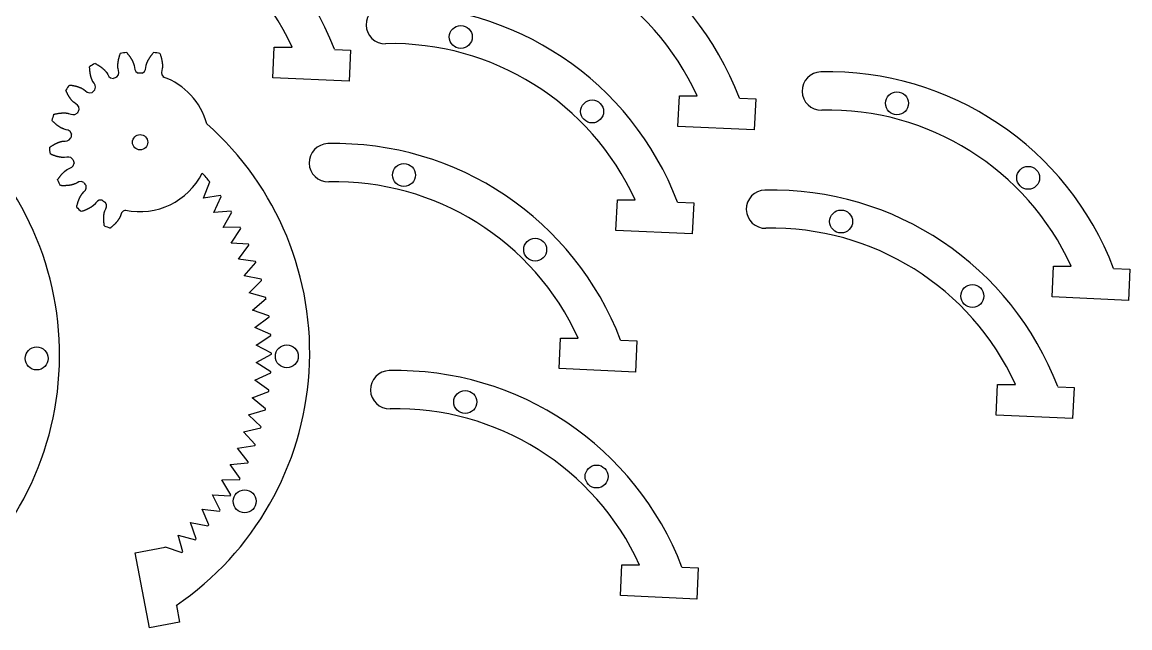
# Model space of a CAD drawing. Header units: millimetres. Extents: x -43 to 200, y -69 to 92.
# Drawn here: x 47.9 to 192.8, y -68.9 to 10.3 of the extents above; entities that cross this region are included whole.
import ezdxf

# ---------------------------------------------------------------- set-up
doc = ezdxf.new("R2010")
doc.units = ezdxf.units.MM

msp = doc.modelspace()

# ---------------------------------------------------------------- linework, layer by layer
at = {"color": 7, "linetype": 'Continuous', "lineweight": 25}
for p, q in [((80.73, 3.05), (80.91, 7.04)), ((80.91, 7.04), (83.25, 7.04)), ((88.78, 6.76), (90.91, 6.67)), ((90.91, 6.67), (90.72, 2.59)), ((90.72, 2.59), (80.73, 3.05)), ((133.72, -3.32), (133.91, 0.68)), ((133.91, 0.68), (136.24, 0.68)), ((141.78, 0.4), (143.9, 0.3)), ((143.9, 0.3), (143.71, -3.78)), ((143.71, -3.78), (133.72, -3.32)), ((71.66, -12.71), (72.5, -10.56)), ((73.9, -12.37), (71.66, -12.71)), ((73.01, -14.58), (73.99, -12.49)), ((125.61, -16.92), (125.8, -12.92)), ((125.8, -12.92), (128.13, -12.92)), ((75.27, -14.4), (73.01, -14.58)), ((133.67, -13.2), (135.79, -13.3)), ((135.79, -13.3), (135.6, -17.38)), ((74.22, -16.54), (75.35, -14.53)), ((76.48, -16.51), (74.22, -16.54)), ((75.29, -18.58), (76.56, -16.65)), ((135.6, -17.38), (125.61, -16.92)), ((77.55, -18.71), (75.29, -18.58)), ((76.22, -20.69), (77.61, -18.85)), ((78.46, -20.98), (76.22, -20.69)), ((76.99, -22.86), (78.52, -21.12)), ((182.66, -25.6), (182.84, -21.6)), ((182.84, -21.6), (185.18, -21.6)), ((79.22, -23.3), (76.99, -22.86)), ((190.71, -21.88), (192.84, -21.98)), ((192.84, -21.98), (192.65, -26.06)), ((77.62, -25.07), (79.26, -23.45)), ((79.81, -25.67), (77.62, -25.07)), ((78.09, -27.33), (79.84, -25.82)), ((192.65, -26.06), (182.66, -25.6)), ((80.23, -28.08), (78.09, -27.33)), ((78.4, -29.61), (80.25, -28.23)), ((80.48, -30.51), (78.4, -29.61)), ((78.55, -31.91), (80.49, -30.66)), ((118.17, -34.99), (118.35, -30.99)), ((118.35, -30.99), (120.68, -30.99)), ((126.22, -31.27), (128.34, -31.37)), ((128.34, -31.37), (128.16, -35.45)), ((78.54, -34.21), (80.56, -33.1)), ((80.56, -32.95), (78.55, -31.91)), ((80.47, -35.39), (78.54, -34.21)), ((78.36, -36.51), (80.46, -35.54)), ((128.16, -35.45), (118.17, -34.99)), ((80.22, -37.82), (78.36, -36.51)), ((175.36, -41.06), (175.54, -37.07)), ((175.54, -37.07), (177.87, -37.07)), ((183.41, -37.35), (185.54, -37.45)), ((185.54, -37.45), (185.35, -41.52)), ((78.03, -38.79), (80.19, -37.97)), ((79.79, -40.23), (78.03, -38.79)), ((77.54, -41.04), (79.76, -40.38)), ((79.19, -42.6), (77.54, -41.04)), ((185.35, -41.52), (175.36, -41.06)), ((76.9, -43.25), (79.15, -42.74)), ((78.44, -44.92), (76.9, -43.25)), ((76.1, -45.41), (78.38, -45.06)), ((77.52, -47.18), (76.1, -45.41)), ((75.15, -47.51), (77.46, -47.32)), ((76.45, -49.38), (75.15, -47.51)), ((74.06, -49.54), (76.37, -49.51)), ((75.22, -51.49), (74.06, -49.54)), ((73.85, -53.51), (72.83, -51.49)), ((72.83, -51.49), (75.14, -51.62)), ((72.35, -55.44), (71.47, -53.35)), ((71.47, -53.35), (73.76, -53.64)), ((70.71, -57.25), (69.98, -55.1)), ((69.98, -55.1), (72.25, -55.56)), ((68.95, -58.95), (68.37, -56.75)), ((68.37, -56.75), (70.6, -57.36)), ((62.73, -59.06), (66.66, -58.32)), ((64.59, -68.89), (62.73, -59.06)), ((66.66, -58.32), (66.66, -58.29)), ((66.66, -58.29), (68.84, -59.05)), ((126.19, -64.66), (126.38, -60.67)), ((126.38, -60.67), (128.71, -60.67)), ((134.25, -60.95), (136.37, -61.05)), ((136.37, -61.05), (136.18, -65.13)), ((136.18, -65.13), (126.19, -64.66)), ((68.11, -65.95), (68.52, -68.14)), ((68.52, -68.14), (64.59, -68.89))]:
    msp.add_line(p, q, dxfattribs=at)
for centre, radius in [((105.32, 8.39), 1.5), ((122.5, -1.36), 1.5), ((162.37, -0.29), 1.5), ((63.37, -5.39), 1), ((97.88, -9.67), 1.5), ((179.54, -10.04), 1.5), ((155.07, -15.75), 1.5), ((115.05, -19.43), 1.5), ((172.24, -25.5), 1.5), ((82.56, -33.38), 1.5), ((49.84, -33.66), 1.5), ((105.9, -39.35), 1.5), ((123.08, -49.1), 1.5), ((77.05, -52.34), 1.5)]:
    msp.add_circle(centre, radius, dxfattribs=at)
for centre, radius, start, end in [((51.42, -7.52), 40, 20.9271, 91.3418), ((51.42, -7.52), 35, 24.596, 91.3418), ((104.41, -13.89), 40, 20.9271, 91.3418), ((104.41, -13.89), 35, 24.596, 91.3418), ((95.43, 10), 2.5, 91.3418, 271.3418), ((96.31, -27.49), 40, 20.9271, 91.3418), ((96.31, -27.49), 35, 24.596, 91.3418), ((63.37, -5.39), 11.88, 98.563, 102.6134), ((63.37, -5.39), 11.88, 77.3866, 81.437), ((63.37, -5.39), 11.88, 119.7395, 123.7899), ((63.37, -5.39), 9.06, 109.5823, 112.7706), ((63.37, -5.39), 9.06, 88.4058, 91.5942), ((63.37, -5.39), 9.06, 15.3202, 70.4177), ((152.47, 1.32), 2.5, 91.3418, 271.3418), ((153.35, -36.17), 40, 20.9271, 91.3418), ((63.37, -5.39), 11.88, 140.916, 144.9664), ((63.37, -5.39), 9.06, 130.7588, 133.9471), ((63.37, -5.39), 9.06, 151.9352, 155.1236), ((153.35, -36.17), 35, 24.596, 91.3418), ((63.37, -5.39), 11.88, 162.0924, 166.1428), ((12.84, -33.2), 40, 304.3082, 48.4078), ((63.37, -5.39), 9.06, 173.1117, 176.3), ((45.56, -32.91), 40, 304.3082, 48.4078), ((87.98, -8.07), 2.5, 91.3418, 271.3418), ((88.86, -45.56), 40, 20.9271, 91.3418), ((63.37, -5.39), 11.88, 183.2689, 187.3193), ((63.37, -5.39), 9.06, 194.2882, 197.4765), ((63.37, -5.39), 9.06, 257.8176, 333.6761), ((45.56, -32.91), 35, 39.6801, 42.1827), ((63.37, -5.39), 11.88, 204.4454, 208.4958), ((63.37, -5.39), 9.06, 215.4647, 218.653), ((88.86, -45.56), 35, 24.596, 91.3418), ((63.37, -5.39), 9.06, 236.6411, 239.8295), ((45.56, -32.91), 35, 35.6801, 35.9329), ((145.17, -14.14), 2.5, 91.3418, 271.3418), ((146.05, -51.63), 40, 20.9271, 91.3418), ((63.37, -5.39), 11.88, 225.6219, 229.6723), ((45.56, -32.91), 35, 31.6801, 31.9329), ((63.37, -5.39), 11.88, 246.7983, 250.8487), ((45.56, -32.91), 35, 27.6801, 27.9329), ((146.05, -51.63), 35, 24.596, 91.3418), ((45.56, -32.91), 35, 23.6801, 23.9329), ((45.56, -32.91), 35, 19.6801, 19.9329), ((45.56, -32.91), 35, 15.6801, 15.9329), ((45.56, -32.91), 35, 11.6801, 11.9329), ((45.56, -32.91), 35, 7.6801, 7.9329), ((45.56, -32.91), 35, 3.6801, 3.9329), ((45.56, -32.91), 35, 359.6801, 359.9329), ((45.56, -32.91), 35, 355.6801, 355.9329), ((96.01, -37.75), 2.5, 91.3418, 271.3418), ((96.88, -75.24), 40, 20.9271, 91.3418), ((45.56, -32.91), 35, 351.6801, 351.9329), ((45.56, -32.91), 35, 347.6801, 347.9329), ((96.88, -75.24), 35, 24.596, 91.3418), ((45.56, -32.91), 35, 343.6801, 343.9329), ((45.56, -32.91), 35, 339.6801, 339.9329), ((45.56, -32.91), 35, 335.6801, 335.9329), ((45.56, -32.91), 35, 331.6801, 331.9329), ((45.56, -32.91), 35, 327.6801, 327.9329), ((45.56, -32.91), 35, 323.6801, 323.9329), ((45.56, -32.91), 35, 319.6801, 319.9329), ((45.56, -32.91), 35, 315.6801, 315.9329), ((45.56, -32.91), 35, 311.6801, 311.9329)]:
    msp.add_arc(centre, radius, start, end, dxfattribs=at)
for points, knots in [([(60.34, 3.15), (60.75, 3.55), (60.53, 3.91), (60.48, 4.3), (60.47, 4.33), (60.47, 4.37), (60.47, 4.41), (60.46, 4.46), (60.46, 4.51), (60.46, 4.56), (60.46, 4.62), (60.46, 4.68), (60.46, 4.75), (60.47, 4.82), (60.47, 4.89), (60.48, 4.97), (60.49, 5.05), (60.5, 5.14), (60.52, 5.23), (60.53, 5.32), (60.55, 5.41), (60.57, 5.51), (60.6, 5.62), (60.63, 5.72), (60.66, 5.83), (60.69, 5.94), (60.73, 6.06), (60.76, 6.15), (60.78, 6.19), (60.78, 6.2)], [0, 0, 0, 0, 0.1938829, 0.199024, 0.2048505, 0.2113625, 0.21856, 0.2264429, 0.2350113, 0.2442652, 0.2542046, 0.2648295, 0.2761398, 0.2881356, 0.3008168, 0.3141836, 0.3282358, 0.3429735, 0.3583966, 0.3745052, 0.3912993, 0.4087789, 0.426944, 0.4457945, 0.4653305, 0.485552, 0.5064589, 0.5280514, 0.5323469, 0.5323469, 0.5323469, 0.5323469]), ([(61.61, 6.36), (61.61, 6.35), (61.64, 6.31), (61.7, 6.24), (61.78, 6.15), (61.85, 6.06), (61.92, 5.96), (61.99, 5.88), (62.05, 5.79), (62.1, 5.7), (62.16, 5.62), (62.21, 5.54), (62.25, 5.46), (62.29, 5.39), (62.33, 5.32), (62.37, 5.25), (62.4, 5.18), (62.43, 5.12), (62.45, 5.06), (62.48, 5), (62.5, 4.94), (62.52, 4.89), (62.53, 4.85), (62.55, 4.8), (62.56, 4.76), (62.57, 4.73), (62.58, 4.69), (62.67, 4.31), (62.59, 3.89), (63.12, 3.67)], [0.4676531, 0.4676531, 0.4676531, 0.4676531, 0.4719486, 0.4935411, 0.514448, 0.5346695, 0.5542055, 0.573056, 0.5912211, 0.6087007, 0.6254948, 0.6416034, 0.6570265, 0.6717642, 0.6858164, 0.6991832, 0.7118644, 0.7238602, 0.7351705, 0.7457954, 0.7557348, 0.7649887, 0.7735571, 0.78144, 0.7886375, 0.7951495, 0.800976, 0.8061171, 1, 1, 1, 1]), ([(63.63, 3.67), (64.16, 3.89), (64.08, 4.31), (64.17, 4.69), (64.18, 4.73), (64.19, 4.76), (64.2, 4.8), (64.22, 4.85), (64.23, 4.89), (64.25, 4.94), (64.27, 5), (64.3, 5.06), (64.32, 5.12), (64.35, 5.18), (64.38, 5.25), (64.42, 5.32), (64.46, 5.39), (64.5, 5.46), (64.54, 5.54), (64.59, 5.62), (64.64, 5.7), (64.7, 5.79), (64.76, 5.88), (64.83, 5.96), (64.89, 6.06), (64.97, 6.15), (65.04, 6.24), (65.1, 6.31), (65.14, 6.35), (65.14, 6.36)], [0, 0, 0, 0, 0.1938829, 0.199024, 0.2048505, 0.2113625, 0.21856, 0.2264429, 0.2350113, 0.2442652, 0.2542046, 0.2648295, 0.2761398, 0.2881356, 0.3008168, 0.3141836, 0.3282358, 0.3429735, 0.3583966, 0.3745052, 0.3912993, 0.4087789, 0.426944, 0.4457945, 0.4653305, 0.485552, 0.5064589, 0.5280514, 0.5323469, 0.5323469, 0.5323469, 0.5323469]), ([(65.97, 6.2), (65.97, 6.19), (65.99, 6.15), (66.02, 6.06), (66.06, 5.94), (66.09, 5.83), (66.12, 5.72), (66.15, 5.62), (66.17, 5.51), (66.2, 5.41), (66.22, 5.32), (66.23, 5.23), (66.25, 5.14), (66.26, 5.05), (66.27, 4.97), (66.28, 4.89), (66.28, 4.82), (66.29, 4.75), (66.29, 4.68), (66.29, 4.62), (66.29, 4.56), (66.29, 4.51), (66.29, 4.46), (66.28, 4.41), (66.28, 4.37), (66.28, 4.33), (66.27, 4.3), (66.22, 3.91), (66, 3.55), (66.41, 3.15)], [0.4676531, 0.4676531, 0.4676531, 0.4676531, 0.4719486, 0.4935411, 0.514448, 0.5346695, 0.5542055, 0.573056, 0.5912211, 0.6087007, 0.6254948, 0.6416034, 0.6570265, 0.6717642, 0.6858164, 0.6991832, 0.7118644, 0.7238602, 0.7351705, 0.7457954, 0.7557348, 0.7649887, 0.7735571, 0.78144, 0.7886375, 0.7951495, 0.800976, 0.8061171, 1, 1, 1, 1]), ([(57.46, 1.48), (57.7, 2), (57.37, 2.25), (57.17, 2.6), (57.16, 2.63), (57.14, 2.66), (57.12, 2.7), (57.1, 2.74), (57.08, 2.79), (57.06, 2.84), (57.04, 2.89), (57.02, 2.95), (57, 3.01), (56.98, 3.08), (56.95, 3.15), (56.93, 3.23), (56.91, 3.3), (56.89, 3.39), (56.87, 3.48), (56.86, 3.57), (56.84, 3.66), (56.83, 3.77), (56.81, 3.87), (56.8, 3.98), (56.79, 4.09), (56.78, 4.21), (56.77, 4.33), (56.77, 4.42), (56.77, 4.47), (56.77, 4.48)], [0, 0, 0, 0, 0.1938829, 0.199024, 0.2048505, 0.2113625, 0.21856, 0.2264429, 0.2350113, 0.2442652, 0.2542046, 0.2648295, 0.2761398, 0.2881356, 0.3008168, 0.3141836, 0.3282358, 0.3429735, 0.3583966, 0.3745052, 0.3912993, 0.4087789, 0.426944, 0.4457945, 0.4653305, 0.485552, 0.5064589, 0.5280514, 0.5323469, 0.5323469, 0.5323469, 0.5323469]), ([(57.48, 4.92), (57.49, 4.92), (57.54, 4.9), (57.62, 4.85), (57.72, 4.79), (57.82, 4.73), (57.92, 4.67), (58.01, 4.61), (58.1, 4.55), (58.18, 4.5), (58.26, 4.44), (58.34, 4.38), (58.41, 4.33), (58.47, 4.27), (58.53, 4.22), (58.59, 4.16), (58.65, 4.11), (58.7, 4.07), (58.74, 4.02), (58.79, 3.97), (58.82, 3.93), (58.86, 3.89), (58.89, 3.85), (58.92, 3.82), (58.95, 3.78), (58.97, 3.75), (58.99, 3.72), (59.21, 3.4), (59.29, 2.98), (59.87, 2.97)], [0.4676531, 0.4676531, 0.4676531, 0.4676531, 0.4719486, 0.4935411, 0.514448, 0.5346695, 0.5542055, 0.573056, 0.5912211, 0.6087007, 0.6254948, 0.6416034, 0.6570265, 0.6717642, 0.6858164, 0.6991832, 0.7118644, 0.7238602, 0.7351705, 0.7457954, 0.7557348, 0.7649887, 0.7735571, 0.78144, 0.7886375, 0.7951495, 0.800976, 0.8061171, 1, 1, 1, 1]), ([(54.16, 2.1), (54.16, 2.1), (54.21, 2.09), (54.31, 2.08), (54.43, 2.06), (54.54, 2.04), (54.65, 2.02), (54.76, 2), (54.86, 1.98), (54.96, 1.95), (55.06, 1.93), (55.15, 1.9), (55.23, 1.88), (55.32, 1.85), (55.39, 1.82), (55.46, 1.79), (55.53, 1.76), (55.6, 1.74), (55.66, 1.71), (55.71, 1.68), (55.77, 1.66), (55.81, 1.63), (55.86, 1.61), (55.9, 1.59), (55.93, 1.56), (55.96, 1.54), (55.99, 1.52), (56.32, 1.3), (56.54, 0.94), (57.08, 1.14)], [0.4676531, 0.4676531, 0.4676531, 0.4676531, 0.4719486, 0.4935411, 0.514448, 0.5346695, 0.5542055, 0.573056, 0.5912211, 0.6087007, 0.6254948, 0.6416034, 0.6570265, 0.6717642, 0.6858164, 0.6991832, 0.7118644, 0.7238602, 0.7351705, 0.7457954, 0.7557348, 0.7649887, 0.7735571, 0.78144, 0.7886375, 0.7951495, 0.800976, 0.8061171, 1, 1, 1, 1]), ([(55.38, -1.12), (55.42, -0.55), (55.01, -0.43), (54.71, -0.18), (54.68, -0.16), (54.65, -0.13), (54.62, -0.1), (54.59, -0.07), (54.55, -0.04), (54.52, 0), (54.48, 0.05), (54.44, 0.09), (54.39, 0.14), (54.35, 0.2), (54.3, 0.26), (54.26, 0.32), (54.21, 0.38), (54.16, 0.45), (54.11, 0.53), (54.06, 0.61), (54.01, 0.69), (53.96, 0.78), (53.91, 0.87), (53.86, 0.97), (53.81, 1.07), (53.76, 1.18), (53.71, 1.29), (53.67, 1.38), (53.65, 1.42), (53.65, 1.43)], [0, 0, 0, 0, 0.1938829, 0.199024, 0.2048505, 0.2113625, 0.21856, 0.2264429, 0.2350113, 0.2442652, 0.2542046, 0.2648295, 0.2761398, 0.2881356, 0.3008168, 0.3141836, 0.3282358, 0.3429735, 0.3583966, 0.3745052, 0.3912993, 0.4087789, 0.426944, 0.4457945, 0.4653305, 0.485552, 0.5064589, 0.5280514, 0.5323469, 0.5323469, 0.5323469, 0.5323469]), ([(54.38, -4.3), (54.21, -3.75), (53.79, -3.79), (53.41, -3.66), (53.38, -3.65), (53.34, -3.64), (53.3, -3.62), (53.26, -3.6), (53.22, -3.58), (53.17, -3.56), (53.11, -3.54), (53.06, -3.51), (53, -3.48), (52.94, -3.44), (52.88, -3.4), (52.81, -3.36), (52.74, -3.32), (52.67, -3.27), (52.6, -3.22), (52.52, -3.16), (52.45, -3.1), (52.37, -3.04), (52.29, -2.97), (52.2, -2.89), (52.12, -2.82), (52.04, -2.74), (51.95, -2.65), (51.89, -2.59), (51.85, -2.55), (51.84, -2.54)], [0, 0, 0, 0, 0.1938829, 0.199024, 0.2048505, 0.2113625, 0.21856, 0.2264429, 0.2350113, 0.2442652, 0.2542046, 0.2648295, 0.2761398, 0.2881356, 0.3008168, 0.3141836, 0.3282358, 0.3429735, 0.3583966, 0.3745052, 0.3912993, 0.4087789, 0.426944, 0.4457945, 0.4653305, 0.485552, 0.5064589, 0.5280514, 0.5323469, 0.5323469, 0.5323469, 0.5323469]), ([(52.07, -1.74), (52.08, -1.73), (52.13, -1.72), (52.22, -1.7), (52.34, -1.67), (52.45, -1.65), (52.57, -1.63), (52.67, -1.61), (52.78, -1.59), (52.88, -1.58), (52.98, -1.57), (53.07, -1.56), (53.16, -1.56), (53.25, -1.55), (53.33, -1.55), (53.41, -1.55), (53.48, -1.55), (53.55, -1.55), (53.61, -1.56), (53.68, -1.56), (53.73, -1.57), (53.79, -1.57), (53.84, -1.58), (53.88, -1.59), (53.92, -1.59), (53.96, -1.6), (53.99, -1.61), (54.38, -1.7), (54.72, -1.95), (55.15, -1.58)], [0.4676531, 0.4676531, 0.4676531, 0.4676531, 0.4719486, 0.4935411, 0.514448, 0.5346695, 0.5542055, 0.573056, 0.5912211, 0.6087007, 0.6254948, 0.6416034, 0.6570265, 0.6717642, 0.6858164, 0.6991832, 0.7118644, 0.7238602, 0.7351705, 0.7457954, 0.7557348, 0.7649887, 0.7735571, 0.78144, 0.7886375, 0.7951495, 0.800976, 0.8061171, 1, 1, 1, 1]), ([(51.52, -6.06), (51.53, -6.06), (51.57, -6.03), (51.64, -5.98), (51.74, -5.91), (51.84, -5.85), (51.94, -5.79), (52.03, -5.73), (52.12, -5.68), (52.21, -5.63), (52.3, -5.58), (52.38, -5.54), (52.47, -5.5), (52.54, -5.47), (52.62, -5.44), (52.69, -5.41), (52.76, -5.38), (52.83, -5.36), (52.89, -5.34), (52.95, -5.32), (53, -5.31), (53.06, -5.29), (53.11, -5.28), (53.15, -5.27), (53.19, -5.26), (53.23, -5.26), (53.26, -5.25), (53.66, -5.2), (54.06, -5.31), (54.33, -4.8)], [0.4676531, 0.4676531, 0.4676531, 0.4676531, 0.4719486, 0.4935411, 0.514448, 0.5346695, 0.5542055, 0.573056, 0.5912211, 0.6087007, 0.6254948, 0.6416034, 0.6570265, 0.6717642, 0.6858164, 0.6991832, 0.7118644, 0.7238602, 0.7351705, 0.7457954, 0.7557348, 0.7649887, 0.7735571, 0.78144, 0.7886375, 0.7951495, 0.800976, 0.8061171, 1, 1, 1, 1]), ([(54.59, -7.62), (54.23, -7.17), (53.86, -7.36), (53.46, -7.38), (53.43, -7.38), (53.39, -7.38), (53.35, -7.38), (53.3, -7.38), (53.25, -7.38), (53.2, -7.37), (53.14, -7.37), (53.08, -7.36), (53.01, -7.35), (52.94, -7.34), (52.87, -7.33), (52.79, -7.31), (52.71, -7.3), (52.63, -7.28), (52.54, -7.25), (52.45, -7.23), (52.36, -7.2), (52.26, -7.17), (52.16, -7.14), (52.06, -7.1), (51.95, -7.06), (51.84, -7.01), (51.73, -6.96), (51.65, -6.93), (51.6, -6.9), (51.6, -6.9)], [0, 0, 0, 0, 0.1938829, 0.199024, 0.2048505, 0.2113625, 0.21856, 0.2264429, 0.2350113, 0.2442652, 0.2542046, 0.2648295, 0.2761398, 0.2881356, 0.3008168, 0.3141836, 0.3282358, 0.3429735, 0.3583966, 0.3745052, 0.3912993, 0.4087789, 0.426944, 0.4457945, 0.4653305, 0.485552, 0.5064589, 0.5280514, 0.5323469, 0.5323469, 0.5323469, 0.5323469]), ([(52.56, -10.3), (52.57, -10.29), (52.6, -10.25), (52.65, -10.18), (52.72, -10.08), (52.78, -9.98), (52.85, -9.89), (52.92, -9.8), (52.99, -9.72), (53.05, -9.64), (53.12, -9.57), (53.18, -9.5), (53.24, -9.44), (53.31, -9.38), (53.36, -9.32), (53.42, -9.27), (53.48, -9.22), (53.53, -9.17), (53.58, -9.13), (53.63, -9.09), (53.68, -9.06), (53.72, -9.03), (53.76, -9), (53.8, -8.97), (53.83, -8.95), (53.87, -8.93), (53.9, -8.91), (54.24, -8.72), (54.66, -8.68), (54.73, -8.11)], [0.4676531, 0.4676531, 0.4676531, 0.4676531, 0.4719486, 0.4935411, 0.514448, 0.5346695, 0.5542055, 0.573056, 0.5912211, 0.6087007, 0.6254948, 0.6416034, 0.6570265, 0.6717642, 0.6858164, 0.6991832, 0.7118644, 0.7238602, 0.7351705, 0.7457954, 0.7557348, 0.7649887, 0.7735571, 0.78144, 0.7886375, 0.7951495, 0.800976, 0.8061171, 1, 1, 1, 1]), ([(55.99, -10.65), (55.49, -10.35), (55.21, -10.66), (54.85, -10.83), (54.82, -10.84), (54.78, -10.85), (54.74, -10.87), (54.7, -10.88), (54.65, -10.9), (54.6, -10.91), (54.54, -10.93), (54.48, -10.95), (54.42, -10.96), (54.35, -10.98), (54.28, -10.99), (54.2, -11.01), (54.12, -11.02), (54.04, -11.03), (53.95, -11.04), (53.86, -11.05), (53.76, -11.06), (53.66, -11.06), (53.55, -11.07), (53.44, -11.07), (53.33, -11.07), (53.21, -11.07), (53.09, -11.06), (53, -11.06), (52.95, -11.05), (52.94, -11.05)], [0, 0, 0, 0, 0.1938829, 0.199024, 0.2048505, 0.2113625, 0.21856, 0.2264429, 0.2350113, 0.2442652, 0.2542046, 0.2648295, 0.2761398, 0.2881356, 0.3008168, 0.3141836, 0.3282358, 0.3429735, 0.3583966, 0.3745052, 0.3912993, 0.4087789, 0.426944, 0.4457945, 0.4653305, 0.485552, 0.5064589, 0.5280514, 0.5323469, 0.5323469, 0.5323469, 0.5323469]), ([(55.07, -13.88), (55.07, -13.87), (55.08, -13.82), (55.1, -13.73), (55.13, -13.61), (55.16, -13.5), (55.19, -13.39), (55.22, -13.28), (55.25, -13.18), (55.29, -13.09), (55.32, -12.99), (55.36, -12.91), (55.39, -12.82), (55.43, -12.74), (55.46, -12.67), (55.5, -12.6), (55.53, -12.53), (55.56, -12.47), (55.59, -12.42), (55.63, -12.36), (55.66, -12.31), (55.69, -12.27), (55.71, -12.23), (55.74, -12.19), (55.77, -12.16), (55.79, -12.13), (55.81, -12.1), (56.07, -11.79), (56.44, -11.61), (56.3, -11.05)], [0.4676531, 0.4676531, 0.4676531, 0.4676531, 0.4719486, 0.4935411, 0.514448, 0.5346695, 0.5542055, 0.573056, 0.5912211, 0.6087007, 0.6254948, 0.6416034, 0.6570265, 0.6717642, 0.6858164, 0.6991832, 0.7118644, 0.7238602, 0.7351705, 0.7457954, 0.7557348, 0.7649887, 0.7735571, 0.78144, 0.7886375, 0.7951495, 0.800976, 0.8061171, 1, 1, 1, 1]), ([(58.39, -12.96), (57.82, -12.87), (57.67, -13.26), (57.39, -13.54), (57.36, -13.56), (57.34, -13.59), (57.31, -13.62), (57.27, -13.65), (57.23, -13.68), (57.19, -13.71), (57.14, -13.75), (57.09, -13.78), (57.04, -13.82), (56.98, -13.86), (56.92, -13.9), (56.85, -13.94), (56.78, -13.98), (56.71, -14.02), (56.63, -14.06), (56.54, -14.11), (56.46, -14.15), (56.36, -14.19), (56.27, -14.23), (56.16, -14.28), (56.06, -14.32), (55.95, -14.36), (55.83, -14.4), (55.75, -14.42), (55.7, -14.44), (55.69, -14.44)], [0, 0, 0, 0, 0.1938829, 0.199024, 0.2048505, 0.2113625, 0.21856, 0.2264429, 0.2350113, 0.2442652, 0.2542046, 0.2648295, 0.2761398, 0.2881356, 0.3008168, 0.3141836, 0.3282358, 0.3429735, 0.3583966, 0.3745052, 0.3912993, 0.4087789, 0.426944, 0.4457945, 0.4653305, 0.485552, 0.5064589, 0.5280514, 0.5323469, 0.5323469, 0.5323469, 0.5323469]), ([(58.7, -16.3), (58.69, -16.29), (58.69, -16.24), (58.67, -16.15), (58.66, -16.03), (58.64, -15.92), (58.63, -15.8), (58.62, -15.69), (58.62, -15.59), (58.62, -15.49), (58.61, -15.39), (58.61, -15.29), (58.62, -15.2), (58.62, -15.12), (58.63, -15.04), (58.63, -14.96), (58.64, -14.89), (58.65, -14.82), (58.66, -14.75), (58.67, -14.69), (58.68, -14.63), (58.69, -14.58), (58.7, -14.53), (58.71, -14.49), (58.72, -14.45), (58.74, -14.41), (58.75, -14.38), (58.87, -14), (59.16, -13.69), (58.82, -13.22)], [0.4676531, 0.4676531, 0.4676531, 0.4676531, 0.4719486, 0.4935411, 0.514448, 0.5346695, 0.5542055, 0.573056, 0.5912211, 0.6087007, 0.6254948, 0.6416034, 0.6570265, 0.6717642, 0.6858164, 0.6991832, 0.7118644, 0.7238602, 0.7351705, 0.7457954, 0.7557348, 0.7649887, 0.7735571, 0.78144, 0.7886375, 0.7951495, 0.800976, 0.8061171, 1, 1, 1, 1]), ([(61.46, -14.25), (60.9, -14.37), (60.9, -14.79), (60.74, -15.15), (60.72, -15.18), (60.71, -15.22), (60.69, -15.25), (60.67, -15.29), (60.64, -15.34), (60.61, -15.38), (60.58, -15.43), (60.55, -15.48), (60.51, -15.54), (60.47, -15.6), (60.43, -15.66), (60.38, -15.72), (60.33, -15.78), (60.28, -15.85), (60.22, -15.92), (60.15, -15.99), (60.09, -16.06), (60.02, -16.13), (59.94, -16.2), (59.86, -16.28), (59.78, -16.36), (59.69, -16.43), (59.6, -16.51), (59.52, -16.57), (59.49, -16.6), (59.48, -16.61)], [0, 0, 0, 0, 0.1938829, 0.199024, 0.2048505, 0.2113625, 0.21856, 0.2264429, 0.2350113, 0.2442652, 0.2542046, 0.2648295, 0.2761398, 0.2881356, 0.3008168, 0.3141836, 0.3282358, 0.3429735, 0.3583966, 0.3745052, 0.3912993, 0.4087789, 0.426944, 0.4457945, 0.4653305, 0.485552, 0.5064589, 0.5280514, 0.5323469, 0.5323469, 0.5323469, 0.5323469])]:
    msp.add_open_spline(points, degree=3, knots=knots, dxfattribs=at)

doc.saveas('drawing.dxf')
